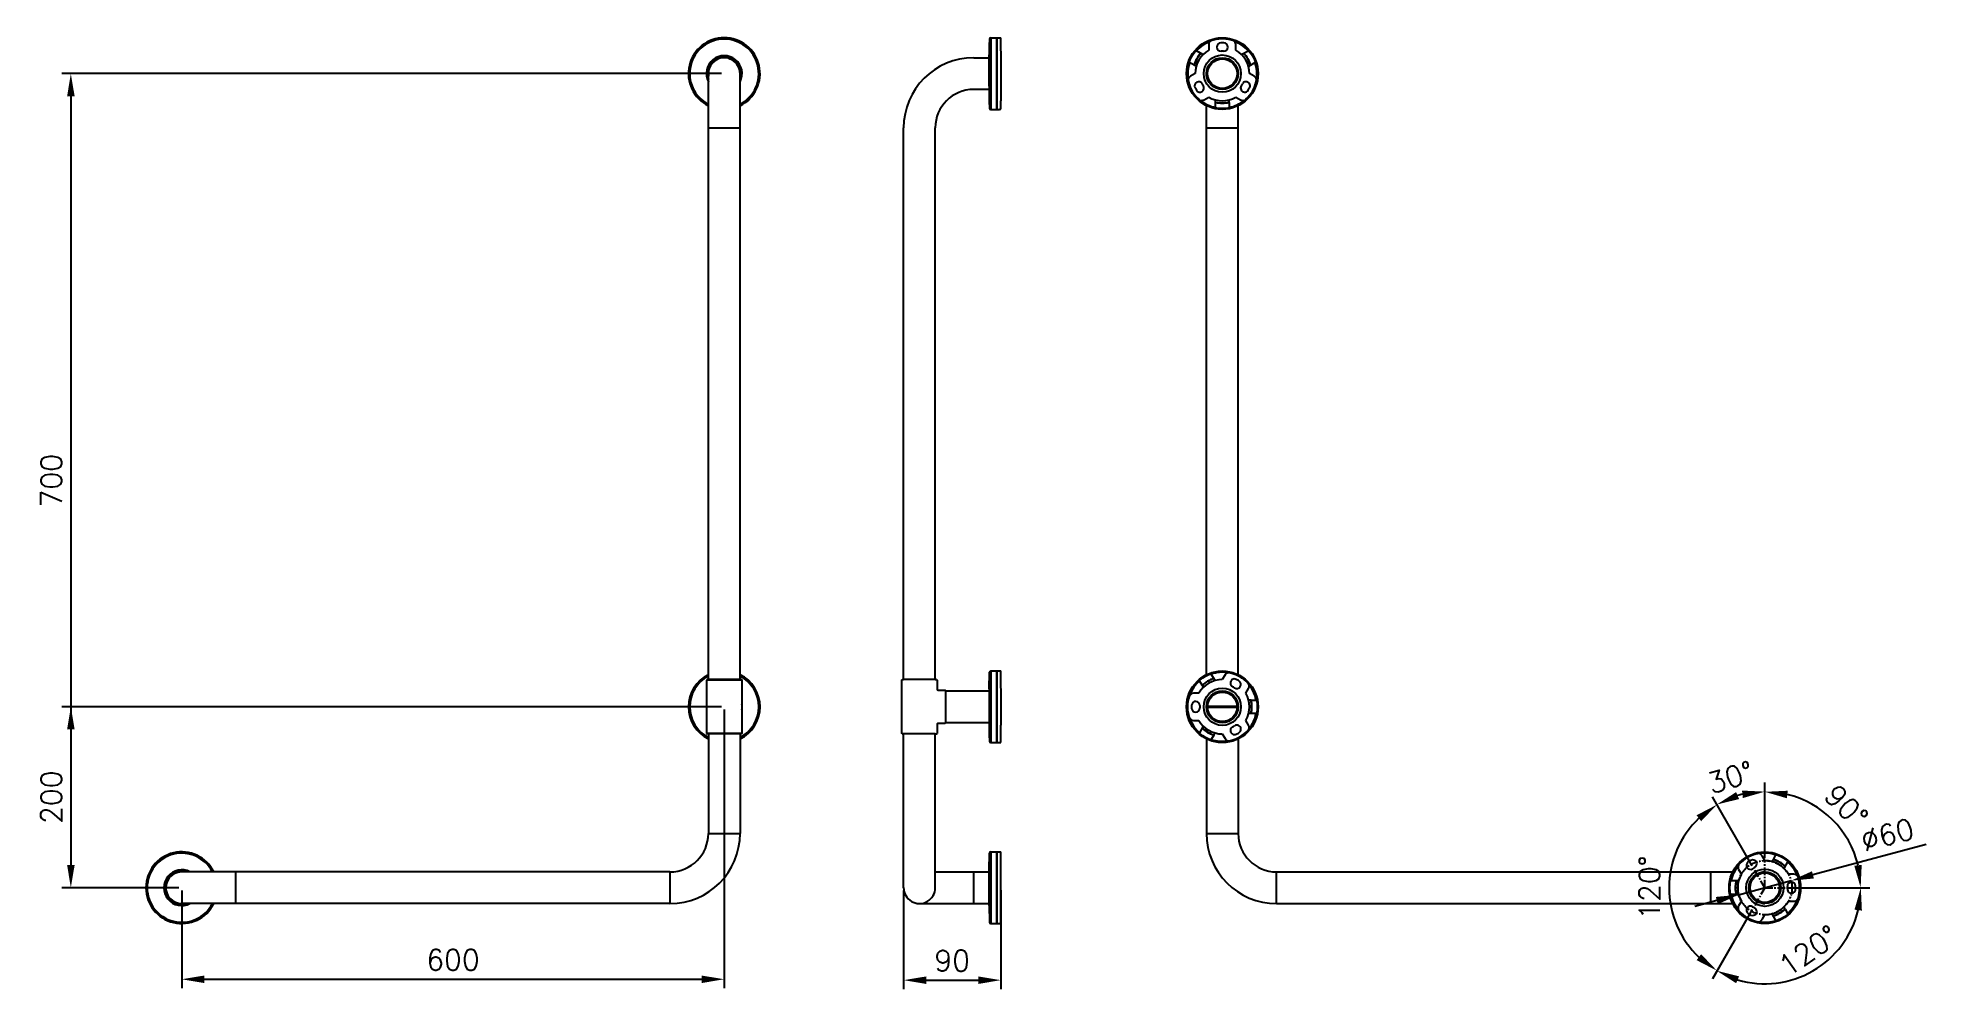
# Model space of a CAD drawing. Extents: x -159 to 1929, y -109 to 943.
import ezdxf

# ---------------------------------------------------------------- set-up
doc = ezdxf.new("R2010")
doc.units = 0
doc.header["$LTSCALE"] = 23.1
doc.header["$MEASUREMENT"] = 0
doc.linetypes.add('CENTER', pattern=[0.6, 0.375, -0.075, 0.075, -0.075])
doc.layers.get('0').update_dxf_attribs({"linetype": 'CONTINUOUS'})
doc.layers.get('Defpoints').update_dxf_attribs({"linetype": 'CONTINUOUS'})
doc.styles.get("Standard").update_dxf_attribs({"font": 'txt.shx', "bigfont": 'whgtxt.shx'})
doc.dimstyles.get("Standard").update_dxf_attribs({"dimtxt": 2.5, "dimasz": 0.18, "dimexe": 0.18, "dimexo": 0.0625, "dimgap": 0.09, "dimtad": 0, "dimtih": 1, "dimtoh": 1, "dimdec": 4, "dimzin": 0, "dimdsep": 46, "dimtxsty": 'Standard', "dimcen": 0.09, "dimadec": 0, "dimazin": 0, "dimtp": 0.001, "dimtm": 0.001, "dimtfac": 1, "dimtdec": 4, "dimtofl": 0, "dimtmove": 0, "dimatfit": 0, "dimfxl": 1, "dimtolj": 1, "dimtzin": 0, "dimarcsym": 0})

# ---------------------------------------------------------------- blocks, each defined once
blk = doc.blocks.new('*D59')
at = {"color": 2, "lineweight": -2, "transparency": 16777216}
for p, q in [((597, 903), (-132.6, 903)), ((-122.6, 878), (-122.6, 28)), ((-3, 3), (-132.6, 3))]:
    blk.add_line(p, q, dxfattribs=at)
at = {"color": 2, "transparency": 16777216}
for points in [[(-126.7, 878), (-118.4, 878), (-122.6, 903)], [(-126.7, 28), (-118.4, 28), (-122.6, 3)]]:
    blk.add_solid(points, dxfattribs=at)
at = {"layer": 'Defpoints', "color": 0, "transparency": 16777216}
for p in [(600, 903), (-122.6, 3), (0, 3)]:
    blk.add_point(p, dxfattribs=at)
at = {"color": 2, "transparency": 16777216, "insert": (-144.1, 453), "char_height": 23, "attachment_point": 5, "rotation": 90}
blk.add_mtext('\\A1;700', dxfattribs=at)
blk = doc.blocks.new('*D60')
at = {"color": 2, "lineweight": -2, "transparency": 16777216}
for p, q in [((600, 200), (600, -108.2)), ((0, 0), (0, -108.2)), ((25, -98.2), (575, -98.2))]:
    blk.add_line(p, q, dxfattribs=at)
at = {"color": 2, "transparency": 16777216}
for points in [[(25, -94.1), (25, -102.4), (0, -98.2)], [(575, -94.1), (575, -102.4), (600, -98.2)]]:
    blk.add_solid(points, dxfattribs=at)
at = {"layer": 'Defpoints', "color": 0, "transparency": 16777216}
for p in [(600, 203), (0, 3), (600, -98.2)]:
    blk.add_point(p, dxfattribs=at)
at = {"color": 2, "transparency": 16777216, "insert": (300, -76.7), "char_height": 23, "attachment_point": 5}
blk.add_mtext('\\A1;600', dxfattribs=at)
blk = doc.blocks.new('*D61')
at = {"color": 2, "lineweight": -2, "transparency": 16777216}
for p, q in [((798.4, 0), (798.4, -109.2)), ((905.9, 0.1), (905.9, -109.2)), ((823.4, -99.2), (880.9, -99.2))]:
    blk.add_line(p, q, dxfattribs=at)
at = {"color": 2, "transparency": 16777216}
for points in [[(823.4, -95.1), (823.4, -103.4), (798.4, -99.2)], [(880.9, -95.1), (880.9, -103.4), (905.9, -99.2)]]:
    blk.add_solid(points, dxfattribs=at)
at = {"layer": 'Defpoints', "color": 0, "transparency": 16777216}
for p in [(798.4, 3), (905.9, 3.1), (905.9, -99.2)]:
    blk.add_point(p, dxfattribs=at)
at = {"color": 2, "transparency": 16777216, "insert": (852.1, -77.7), "char_height": 23, "attachment_point": 5}
blk.add_mtext('\\A1;90', dxfattribs=at)
blk = doc.blocks.new('*D62')
at = {"color": 2, "lineweight": -2, "transparency": 16777216}
for p, q in [((597, 203), (-132.6, 203)), ((-122.6, 178), (-122.6, 28)), ((-3.3, 3), (-132.6, 3))]:
    blk.add_line(p, q, dxfattribs=at)
at = {"color": 2, "transparency": 16777216}
for points in [[(-126.7, 178), (-118.4, 178), (-122.6, 203)], [(-126.7, 28), (-118.4, 28), (-122.6, 3)]]:
    blk.add_solid(points, dxfattribs=at)
at = {"layer": 'Defpoints', "color": 0, "transparency": 16777216}
for p in [(600, 203), (-122.6, 3), (-0.3, 3)]:
    blk.add_point(p, dxfattribs=at)
at = {"color": 2, "transparency": 16777216, "insert": (-144.1, 103), "char_height": 23, "attachment_point": 5, "rotation": 90}
blk.add_mtext('\\A1;200', dxfattribs=at)
blk = doc.blocks.new('*D65')
at = {"color": 2, "lineweight": -2, "transparency": 16777216}
for p, q in [((1750.9, 35.6), (1750.9, 119.2)), ((1736.9, 27.2), (1692.8, 103.6))]:
    blk.add_line(p, q, dxfattribs=at)
blk.add_arc((1750.9, 3), 106.2, 103.5185, 106.4815, dxfattribs=at)
at = {"color": 2, "transparency": 16777216}
for points in [[(1722.4, 101), (1719.1, 108.7), (1697.8, 95)], [(1725.6, 110.4), (1726.5, 102.1), (1750.9, 109.2)]]:
    blk.add_solid(points, dxfattribs=at)
at = {"layer": 'Defpoints', "color": 0, "transparency": 16777216}
for p in [(1732.4, 107.6), (1738.4, 24.6), (1750.9, 32.6), (1750.9, 3), (1750.9, 3)]:
    blk.add_point(p, dxfattribs=at)
at = {"color": 2, "transparency": 16777216, "insert": (1713, 125), "char_height": 23, "attachment_point": 5, "rotation": 17.2643}
blk.add_mtext('\\A1;30°', dxfattribs=at)
blk = doc.blocks.new('*D66')
at = {"color": 2, "lineweight": -2, "transparency": 16777216}
for p, q in [((1736.9, 27.2), (1692.9, 103.4)), ((1736.9, -21.2), (1692.9, -97.4))]:
    blk.add_line(p, q, dxfattribs=at)
blk.add_arc((1750.9, 3), 106, 133.5495, 226.4505, dxfattribs=at)
at = {"color": 2, "transparency": 16777216}
for points in [[(1675.4, 83.1), (1680.4, 76.5), (1697.9, 94.8)], [(1680.4, -70.5), (1675.4, -77.1), (1697.9, -88.8)]]:
    blk.add_solid(points, dxfattribs=at)
at = {"layer": 'Defpoints', "color": 0, "transparency": 16777216}
for p in [(1651.3, 39.2), (1738.4, 24.6), (1750.9, 3), (1750.9, 3), (1738.4, -18.6)]:
    blk.add_point(p, dxfattribs=at)
at = {"color": 2, "transparency": 16777216, "insert": (1623.4, 3), "char_height": 23, "attachment_point": 5, "rotation": 90}
blk.add_mtext('\\A1;120°', dxfattribs=at)
blk = doc.blocks.new('*D67')
at = {"color": 2, "lineweight": -2, "transparency": 16777216}
for p, q in [((1750.9, 35.6), (1750.9, 119)), ((1787.8, 3), (1866.8, 3))]:
    blk.add_line(p, q, dxfattribs=at)
blk.add_arc((1750.9, 3), 106, 13.5488, 76.4512, dxfattribs=at)
at = {"color": 2, "transparency": 16777216}
for points in [[(1775.2, 101.9), (1776.2, 110.2), (1750.9, 109)], [(1858, 28.3), (1849.8, 27.3), (1856.8, 3)]]:
    blk.add_solid(points, dxfattribs=at)
at = {"layer": 'Defpoints', "color": 0, "transparency": 16777216}
for p in [(1842.6, 56), (1750.9, 32.6), (1750.9, 3), (1750.9, 3), (1784.8, 3)]:
    blk.add_point(p, dxfattribs=at)
at = {"color": 2, "transparency": 16777216, "insert": (1841, 93.1), "char_height": 23, "attachment_point": 5, "rotation": 315}
blk.add_mtext('\\A1;90°', dxfattribs=at)
blk = doc.blocks.new('*D68')
at = {"color": 2, "lineweight": -2, "transparency": 16777216}
for p, q in [((1783.5, 3), (1867, 3)), ((1736.9, -21.2), (1692.8, -97.6))]:
    blk.add_line(p, q, dxfattribs=at)
blk.add_arc((1750.9, 3), 106.2, 253.5233, 346.4767, dxfattribs=at)
at = {"color": 2, "transparency": 16777216}
for points in [[(1850, -21.3), (1858.2, -22.3), (1857, 3)], [(1719.1, -102.6), (1722.4, -95), (1697.8, -88.9)]]:
    blk.add_solid(points, dxfattribs=at)
at = {"layer": 'Defpoints', "color": 0, "transparency": 16777216}
for p in [(1750.9, 3), (1750.9, 3), (1780.5, 3), (1738.4, -18.6), (1769.3, -101.6)]:
    blk.add_point(p, dxfattribs=at)
at = {"color": 2, "transparency": 16777216, "insert": (1799.2, -66.5), "char_height": 23, "attachment_point": 5, "rotation": 34.8192}
blk.add_mtext('\\A1;120°', dxfattribs=at)
blk = doc.blocks.new('*D70')
at = {"color": 2, "lineweight": -2, "transparency": 16777216}
for p, q in [((1929.3, 50.7), (1804, 17.2)), ((1721.9, -4.8), (1779.9, 10.8)), ((1697.7, -11.2), (1673.5, -17.7))]:
    blk.add_line(p, q, dxfattribs=at)
at = {"color": 2, "transparency": 16777216}
for points in [[(1803, 21.2), (1805.1, 13.2), (1779.9, 10.8)], [(1696.6, -7.2), (1698.8, -15.2), (1721.9, -4.8)]]:
    blk.add_solid(points, dxfattribs=at)
at = {"layer": 'Defpoints', "color": 0, "transparency": 16777216}
for p in [(1779.9, 10.8), (1721.9, -4.8)]:
    blk.add_point(p, dxfattribs=at)
at = {"color": 2, "transparency": 16777216, "insert": (1886.4, 61.5), "char_height": 23, "attachment_point": 5, "rotation": 14.9655}
blk.add_mtext('\\A1;∅60', dxfattribs=at)

msp = doc.modelspace()

# ---------------------------------------------------------------- linework, layer by layer
at = {"color": 7, "linetype": 'Continuous'}
for p, q in [((893.329, 941.17), (893.329, 865.259)), ((894.827, 942.6), (901.369, 942.6)), ((894.827, 942.6), (894.827, 863.829)), ((901.369, 863.829), (901.369, 942.6)), ((901.969, 942.6), (905.898, 942.6)), ((901.969, 863.829), (901.969, 942.6)), ((905.898, 928), (905.898, 942.6)), ((875.898, 920.5), (892.743, 920.5)), ((905.898, 927.971), (905.898, 873)), ((1129.465, 924.019), (1122.196, 928.215)), ((1135.87, 934.973), (1135.87, 928.981)), ((1165.87, 928.981), (1165.87, 934.973)), ((1174.685, 925.409), (1172.276, 924.019)), ((1174.685, 925.41), (1179.544, 928.215)), ((582.5, 233), (582.5, 903)), ((617.5, 233), (617.5, 903)), ((1119.556, 912.419), (1114.696, 915.225)), ((1120.87, 903), (1115.681, 900.004)), ((1119.556, 912.419), (1121.965, 911.028)), ((1133.37, 900.047), (1133.37, 903)), ((1168.37, 900.047), (1168.37, 903)), ((1187.044, 915.225), (1179.776, 911.028)), ((1186.06, 900.004), (1180.87, 903)), ((892.898, 885.5), (875.898, 885.5)), ((894.827, 863.4), (901.369, 863.4)), ((901.969, 863.4), (904.398, 863.4)), ((904.398, 863.514), (905.898, 863.514)), ((905.898, 863.514), (905.898, 872.973)), ((1130.681, 874.023), (1135.87, 877.019)), ((1133.37, 238.481), (1133.37, 867.515)), ((1143.37, 865.56), (1143.37, 873.953)), ((1147.87, 863.514), (1147.87, 864.116)), ((1153.87, 863.514), (1153.87, 864.116)), ((1158.37, 871.172), (1158.37, 873.953)), ((1158.37, 871.171), (1158.37, 865.56)), ((1165.87, 877.019), (1171.06, 874.023)), ((1168.37, 238.481), (1168.37, 867.515)), ((582.5, 843), (617.5, 843)), ((798.398, 233), (798.398, 843)), ((833.398, 233), (833.398, 843)), ((1133.37, 843), (1168.37, 843)), ((581, 233), (580.5, 232.5)), ((580.5, 232.5), (580.5, 173.5)), ((619.5, 232.5), (580.5, 232.5)), ((619, 233), (581, 233)), ((619, 233), (619.5, 232.5)), ((619.5, 232.5), (619.5, 173.5)), ((796.398, 232.5), (796.898, 233)), ((796.398, 173.5), (796.398, 232.5)), ((796.898, 233), (798.398, 233)), ((833.398, 233), (834.898, 233)), ((834.898, 233), (835.398, 232.5)), ((835.398, 232.5), (835.398, 222.5)), ((892.898, 222.75), (893.329, 241.17)), ((893.329, 241.17), (893.329, 167.826)), ((894.827, 242.6), (901.369, 242.6)), ((894.827, 242.6), (894.827, 163.4)), ((901.369, 163.4), (901.369, 242.6)), ((901.969, 242.6), (905.898, 242.6)), ((901.969, 163.4), (901.969, 242.6)), ((905.898, 223.6), (905.898, 242.6)), ((1128.461, 226.815), (1125.655, 231.674)), ((1142.842, 231.906), (1138.646, 239.174)), ((1153.866, 238.189), (1150.87, 233)), ((836.398, 221.5), (844.398, 221.5)), ((844.898, 221), (844.398, 221.5)), ((844.898, 220.5), (844.898, 221)), ((892.898, 222.75), (892.898, 209.54)), ((892.898, 209.54), (892.898, 183.25)), ((905.898, 223.345), (905.898, 182.76)), ((1124.89, 218), (1118.898, 218)), ((1128.461, 226.814), (1129.852, 224.406)), ((1176.851, 218), (1179.847, 223.189)), ((1182.699, 210.5), (1179.918, 210.5)), ((1182.699, 210.5), (1188.31, 210.5)), ((1118.898, 188), (1124.89, 188)), ((1134.57, 203), (1167.17, 203)), ((1167.129, 203.5), (1134.612, 203.5)), ((1134.612, 202.5), (1167.129, 202.5)), ((1179.847, 182.811), (1176.851, 188)), ((1188.31, 195.5), (1179.918, 195.5)), ((619.5, 173.5), (580.5, 173.5)), ((580.5, 173.5), (581, 173)), ((619, 173), (581, 173)), ((582.5, 173), (582.5, 63)), ((617.5, 173), (617.5, 63)), ((619.5, 173.5), (619, 173)), ((796.898, 173), (796.398, 173.5)), ((796.898, 173), (798.398, 173)), ((798.398, 3), (798.398, 173)), ((833.398, 173), (834.898, 173)), ((833.398, 3), (833.398, 173)), ((834.898, 173), (835.398, 173.5)), ((835.398, 183.5), (835.398, 173.5)), ((844.398, 184.5), (836.398, 184.5)), ((844.898, 185), (844.398, 184.5)), ((844.898, 185.5), (892.898, 185.5)), ((844.898, 185), (844.898, 185.5)), ((892.898, 183.25), (893.329, 164.83)), ((905.898, 163.514), (905.898, 182.76)), ((1129.852, 181.594), (1125.655, 174.326)), ((1133.37, 167.515), (1133.37, 63)), ((1141.451, 171.685), (1138.646, 166.826)), ((1141.451, 171.686), (1142.842, 174.094)), ((1150.87, 173), (1153.866, 167.811)), ((1168.37, 167.515), (1168.37, 63)), ((894.827, 163.4), (901.369, 163.4)), ((901.969, 163.4), (904.398, 163.4)), ((904.398, 163.514), (905.898, 163.514)), ((1147.87, 163.514), (1147.87, 164.116)), ((1153.87, 163.514), (1153.87, 164.116)), ((582.5, 63), (617.5, 63)), ((1133.37, 63), (1168.37, 63)), ((894.827, 42.6), (901.369, 42.6)), ((894.827, 42.6), (894.827, -36.6)), ((901.369, -36.6), (901.369, 42.6)), ((901.969, 42.6), (905.898, 42.6)), ((901.969, -36.6), (901.969, 42.6)), ((905.898, -36.486), (905.898, 42.6)), ((892.898, 22.75), (893.329, 41.17)), ((892.898, -16.75), (892.898, 22.75)), ((893.329, 41.17), (893.329, -35.17)), ((1721.894, 23.189), (1724.89, 18)), ((1750.87, 33), (1747.874, 38.189)), ((1760.289, 34.314), (1758.899, 31.906)), ((1760.29, 34.315), (1763.095, 39.174)), ((1776.086, 31.674), (1771.889, 24.406)), ((540, 20.5), (0, 20.5)), ((60, -14.5), (60, 20.5)), ((540, 20.5), (540, -14.5)), ((833.398, 20.5), (892.898, 20.5)), ((875.898, -14.5), (875.898, 20.5)), ((1210.87, 20.5), (1715.363, 20.5)), ((1210.87, -14.5), (1210.87, 20.5)), ((1690.87, 20.5), (1690.87, -14.5)), ((1721.823, 10.5), (1713.43, 10.5)), ((1748.246, 20.5), (1750.87, 20.5)), ((1782.843, 18), (1776.851, 18)), ((540, -14.5), (0, -14.5)), ((815.898, -14.5), (892.898, -14.5)), ((892.898, -16.75), (893.329, -35.17)), ((1210.87, -14.5), (1715.375, -14.5)), ((1719.042, -4.5), (1713.43, -4.5)), ((1719.042, -4.5), (1721.823, -4.5)), ((1724.89, -12), (1721.894, -17.189)), ((1748.27, -14.5), (1750.87, -14.5)), ((1773.28, -20.814), (1771.889, -18.406)), ((1773.28, -20.815), (1776.086, -25.674)), ((1776.851, -12), (1782.843, -12)), ((894.827, -36.6), (901.369, -36.6)), ((901.969, -36.6), (904.398, -36.6)), ((904.398, -36.486), (905.898, -36.486)), ((904.398, -36.6), (904.398, -36.486)), ((1747.87, -36.486), (1747.87, -35.884)), ((1747.874, -32.189), (1750.87, -27)), ((1753.87, -36.486), (1753.87, -35.884)), ((1763.095, -33.174), (1758.899, -25.906))]:
    msp.add_line(p, q, dxfattribs=at)
at = {"color": 2, "linetype": 'Continuous'}
for p, q in [((905.879, 942.6), (905.898, 942.379)), ((796.531, 173.368), (796.398, 173.652))]:
    msp.add_line(p, q, dxfattribs=at)
for p, q in [((834.898, 233), (797.648, 233)), ((844.898, 221), (844.898, 185)), ((844.898, 220.5), (892.898, 220.5)), ((833.398, 173), (797.648, 173)), ((1776.061, 3), (1784.841, 3))]:
    msp.add_line(p, q)
at = {"color": 1, "linetype": 'CENTER'}
for q in [(1738.385, 24.626), (1750.87, 32.581), (1738.385, -18.626), (1784.841, 3)]:
    msp.add_line((1750.87, 3), q, dxfattribs=at)
at = {"color": 7, "linetype": 'Continuous'}
for centre, radius in [((1150.87, 903), 39.6), ((1150.87, 903), 39), ((1150.87, 903), 38.7), ((1150.87, 903), 20.6), ((1150.87, 903), 17.6), ((1150.87, 903), 17.5), ((1150.87, 903), 17), ((1150.87, 903), 16.3), ((1150.87, 203), 39.6), ((1150.87, 203), 39), ((1150.87, 203), 38.7), ((1150.87, 203), 20.6), ((1150.87, 203), 17.6), ((1150.87, 203), 17.5), ((1150.87, 203), 17), ((1150.87, 203), 16.3), ((1750.87, 3), 39.6), ((1750.87, 3), 39), ((1750.87, 3), 38.7), ((1750.87, 3), 20.6), ((1750.87, 3), 17.6), ((1750.87, 3), 17.5), ((1750.87, 3), 17), ((1750.87, 3), 16.3)]:
    msp.add_circle(centre, radius, dxfattribs=at)
at = {"color": 1, "linetype": 'CENTER'}
msp.add_circle((1750.87, 3), 30.038, dxfattribs=at)
at = {"color": 7, "linetype": 'Continuous'}
for centre, radius, start, end in [((600, 903), 39.6, 296.256255, 243.743703), ((600, 903), 38.17, 297.292017, 242.707935), ((1743.116, 906.762), 850.483, 177.68132, 181.432512), ((894.827, 941.1), 1.5, 90, 177.322215), ((901.669, 942.6), 0.3, 180, 0), ((1150.87, 903), 38.5, 72.63202, 107.36798), ((600, 903), 19.75, 332.513688, 207.486312), ((600, 903), 18.75, 339.334268, 200.664223), ((600, 903), 17.75, 350.422146, 189.577854), ((600, 903), 17.6, 355.017372, 184.982628), ((600, 903), 17.5, 359.485714, 180), ((875.898, 843), 77.5, 90, 180), ((1150.87, 903), 32.7, 136.740821, 163.259048), ((1150.87, 903), 32.4, 136.615692, 163.384308), ((1150.87, 903), 30, 120, 180), ((1121.696, 927.349), 1, 60, 89.240684), ((1150.87, 903), 38.142, 110.519355, 138.648398), ((1140.87, 934.973), 5, 107.36798, 180), ((1149.37, 932.433), 4.5, 92.917472, 272.917472), ((1150.87, 903), 33.971, 87.082528, 92.917472), ((1150.87, 903), 24.971, 87.082528, 92.917472), ((1152.37, 932.433), 4.5, 267.082528, 87.082528), ((1160.87, 934.973), 5, 0, 72.63202), ((1150.87, 903), 38.142, 41.352736, 69.463492), ((1150.87, 903), 30, 0, 60), ((1150.87, 903), 32.4, 16.615692, 43.384308), ((1150.87, 903), 32.7, 16.740821, 43.259048), ((1180.044, 927.349), 1, 90.753873, 120), ((1150.87, 903), 38.142, 161.350093, 189.424039), ((1118.181, 895.674), 5, 120, 192.63202), ((1115.196, 916.091), 1, 212.35212, 240), ((1183.56, 895.674), 5, 347.36798, 60), ((1150.87, 903), 38.142, 350.579984, 18.651047), ((1186.544, 916.091), 1, 300, 327.643346), ((875.898, 843), 42.5, 90, 180), ((1295.771, 883.552), 402.878, 179.722904, 182.663485), ((1150.87, 903), 38.5, 192.63202, 227.36798), ((1124.631, 889.583), 4.5, 27.082528, 207.082528), ((1150.87, 903), 33.971, 207.082528, 212.917472), ((1126.131, 886.985), 4.5, 212.917472, 32.917472), ((1150.87, 903), 24.971, 207.082528, 212.917472), ((1175.61, 886.985), 4.5, 147.082528, 327.082528), ((1150.87, 903), 24.971, 327.082528, 332.917472), ((1177.11, 889.583), 4.5, 332.917472, 152.917472), ((1150.87, 903), 38.5, 312.63202, 347.36798), ((1150.87, 903), 33.971, 327.082528, 332.917472), ((894.827, 864.9), 1.5, 182.677785, 270), ((901.669, 863.4), 0.3, 0, 180), ((1128.181, 878.353), 5, 227.36798, 300), ((1150.87, 903), 38.142, 230.590808, 258.642995), ((1150.87, 903), 30, 240, 300), ((1150.87, 903), 32.4, 256.615692, 283.384308), ((1150.87, 903), 32.7, 256.740821, 283.259048), ((1144.37, 865.56), 1, 180, 211.541597), ((1157.37, 865.56), 1, 328.454111, 0), ((1150.87, 903), 38.142, 281.331563, 309.396512), ((1173.56, 878.353), 5, 240, 312.63202), ((600, 203), 39.6, 116.256255, 243.743703), ((600, 203), 38.17, 117.292017, 242.707935), ((600, 203), 38.17, 297.292017, 62.707935), ((600, 203), 39.6, 296.256255, 63.743703), ((1287.171, 222.75), 394.272, 177.322215, 180), ((894.827, 241.1), 1.5, 90, 177.322215), ((901.669, 242.6), 0.3, 180, 0), ((1150.87, 203), 38.142, 131.331623, 159.463876), ((1150.87, 203), 30, 90, 150), ((1126.521, 232.174), 1, 181.048878, 210), ((1150.87, 203), 32.7, 106.740821, 133.259048), ((1150.87, 203), 32.4, 106.615692, 133.384308), ((1137.78, 238.674), 1, 30, 62.314817), ((1150.87, 203), 38.142, 80.56433, 108.652314), ((1158.196, 235.689), 5, 77.36798, 150), ((1150.87, 203), 38.5, 42.63202, 77.36798), ((1164.288, 229.24), 4.5, 62.917472, 242.917472), ((1166.886, 227.74), 4.5, 237.082528, 57.082528), ((1150.87, 203), 33.971, 57.082528, 62.917472), ((836.398, 222.5), 1, 179.999665, 270.000327), ((1150.87, 203), 38.5, 162.63202, 197.36798), ((1118.898, 213), 5, 90, 162.63202), ((1121.438, 204.5), 4.5, 357.082528, 177.082528), ((1150.87, 203), 24.971, 57.082528, 62.917472), ((1150.87, 203), 30, 330, 30), ((1175.517, 225.689), 5, 330, 42.63202), ((1150.87, 203), 38.142, 11.3211, 39.517492), ((1150.87, 203), 32.4, 346.615692, 13.384308), ((1150.87, 203), 32.7, 346.740821, 13.259048), ((1188.31, 209.5), 1, 62.275842, 90), ((600, 203), 19.75, 171.341438, 188.658562), ((600, 203), 19.75, 351.341438, 8.658562), ((1118.898, 193), 5, 197.36798, 270), ((1150.87, 203), 38.142, 200.534025, 228.668423), ((1150.87, 203), 33.971, 177.082528, 182.917472), ((1121.438, 201.5), 4.5, 182.917472, 2.917472), ((1150.87, 203), 30, 210, 270), ((1150.87, 203), 24.971, 177.082528, 182.917472), ((1150.87, 203), 38.142, 320.458235, 348.680321), ((1188.31, 196.5), 1, 270, 297.719447), ((836.398, 183.5), 1, 89.999668, 180.000341), ((1287.171, 183.25), 394.272, 180, 182.677785), ((1126.521, 173.826), 1, 150, 178.94617), ((1150.87, 203), 32.7, 226.740821, 253.259048), ((1150.87, 203), 32.4, 226.615692, 253.384308), ((1158.196, 170.311), 5, 210, 282.63202), ((1150.87, 203), 38.5, 282.63202, 317.36798), ((1164.288, 176.76), 4.5, 117.082528, 297.082528), ((1150.87, 203), 24.971, 297.082528, 302.917472), ((1166.886, 178.26), 4.5, 302.917472, 122.917472), ((1150.87, 203), 33.971, 297.082528, 302.917472), ((1175.517, 180.311), 5, 317.36798, 30), ((894.827, 164.9), 1.5, 182.677785, 270), ((901.669, 163.4), 0.3, 0, 180), ((1137.78, 167.326), 1, 297.690883, 330), ((1150.87, 203), 38.142, 251.345196, 279.428467), ((540, 63), 42.5, 270, 0), ((540, 63), 77.5, 270, 0), ((1210.87, 63), 77.5, 180, 270), ((1210.87, 63), 42.5, 180, 270), ((0, 3), 39.6, 26.288977, 333.762714), ((894.827, 41.1), 1.5, 90, 177.322216), ((901.669, 42.6), 0.3, 180, 0), ((0, 3), 38.17, 27.358127, 332.641856), ((0, 3), 19.75, 62.569974, 297.430026), ((0, 3), 18.75, 69.250925, 290.741981), ((1750.87, 3), 38.142, 140.458235, 168.680321), ((1726.224, 25.689), 5, 137.36798, 210), ((1750.87, 3), 38.5, 102.63202, 137.36798), ((1734.855, 27.74), 4.5, 122.917472, 302.917472), ((1750.87, 3), 33.971, 117.082528, 122.917472), ((1737.453, 29.24), 4.5, 297.082528, 117.082528), ((1750.87, 3), 24.971, 117.082528, 122.917472), ((1743.544, 35.689), 5, 30, 102.63202), ((1750.87, 3), 38.142, 71.345196, 99.428467), ((1750.87, 3), 30, 30, 90), ((1750.87, 3), 32.4, 46.615692, 73.384308), ((1750.87, 3), 32.7, 46.740821, 73.259048), ((1763.961, 38.674), 1, 117.690883, 150), ((1750.87, 3), 38.142, 20.534025, 48.668423), ((1775.22, 32.174), 1, 330, 358.94617), ((0, 3), 17.75, 81.468651, 278.534215), ((0, 3), 17.6, 85.017372, 274.982628), ((0, 3), 17.5, 89.485714, 270), ((815.898, 3), 17.5, 179.485714, 0), ((1713.43, 9.5), 1, 90, 117.719447), ((1750.87, 3), 32.7, 166.740821, 193.259048), ((1750.87, 3), 32.4, 166.615692, 193.384308), ((1750.87, 3), 30, 150, 210), ((1780.303, 4.5), 4.5, 2.917472, 182.917472), ((1780.303, 1.5), 4.5, 177.082528, 357.082528), ((1750.87, 3), 24.971, 357.082528, 2.917472), ((1782.843, 13), 5, 17.36798, 90), ((1750.87, 3), 33.971, 357.082528, 2.917472), ((1750.87, 3), 38.5, 342.63202, 17.36798), ((1713.43, -3.5), 1, 242.275842, 270), ((1750.87, 3), 38.142, 191.3211, 219.517492), ((1726.224, -19.689), 5, 150, 222.63202), ((1734.855, -21.74), 4.5, 57.082528, 237.082528), ((1737.453, -23.24), 4.5, 242.917472, 62.917472), ((1750.87, 3), 24.971, 237.082528, 242.917472), ((1750.87, 3), 30, 270, 330), ((1750.87, 3), 32.4, 286.615692, 313.384308), ((1750.87, 3), 32.7, 286.740821, 313.259048), ((1750.87, 3), 38.142, 311.331623, 339.463876), ((1782.843, -7), 5, 270, 342.63202), ((894.827, -35.1), 1.5, 182.677784, 270), ((901.669, -36.6), 0.3, 0, 180), ((1750.87, 3), 38.5, 222.63202, 257.36798), ((1750.87, 3), 33.971, 237.082528, 242.917472), ((1743.544, -29.689), 5, 257.36798, 330), ((1750.87, 3), 38.142, 260.56433, 288.652314), ((1763.961, -32.674), 1, 210, 242.314817), ((1775.22, -26.174), 1, 1.048878, 30)]:
    msp.add_arc(centre, radius, start, end, dxfattribs=at)

# ---------------------------------------------------------------- dimensions: what is measured, and where the dimension line sits
for base, p1, p2, angle, text, override, picture, middle in [((-122.57, 3), (600, 903), (0, 3), 90, '700', {"dimscale": 10, "dimtxt": 2.3, "dimasz": 2.5, "dimexe": 1, "dimexo": 0.3, "dimgap": 1, "dimtad": 1, "dimtih": 0, "dimtoh": 0, "dimdec": 0, "dimcen": 0, "dimclrd": 2, "dimclre": 2, "dimclrt": 2, "dimtp": 0.1, "dimtm": 0, "dimtfac": 0.5, "dimtdec": 2, "dimatfit": 3}, '*D59', (-144.07, 453)), ((905.898, -99.217), (798.398, 3), (905.898, 3.057), 180, '90', {"dimscale": 10, "dimtxt": 2.3, "dimasz": 2.5, "dimexe": 1, "dimexo": 0.3, "dimgap": 1, "dimtad": 1, "dimtih": 0, "dimtoh": 0, "dimdec": 1, "dimcen": 0, "dimclrd": 2, "dimclre": 2, "dimclrt": 2, "dimtp": 0.1, "dimtm": 0, "dimtfac": 0.5, "dimtdec": 2, "dimatfit": 3}, '*D61', (852.148, -77.717))]:
    dim = msp.add_linear_dim(base=base, p1=p1, p2=p2, angle=angle, text=text, dimstyle='Standard', override=override)
    dim.commit()
    dim.dimension.update_dxf_attribs({"geometry": picture, "text_midpoint": middle})
for base, p1, p2, angle, picture, middle in [((-122.57, 3), (600, 203), (-0.3, 3), 90, '*D62', (-144.07, 103)), ((600, -98.217), (0, 3), (600, 203), 180, '*D60', (300, -76.717))]:
    dim = msp.add_linear_dim(base=base, p1=p1, p2=p2, angle=angle, dimstyle='Standard', override={"dimscale": 10, "dimtxt": 2.3, "dimasz": 2.5, "dimexe": 1, "dimexo": 0.3, "dimgap": 1, "dimtad": 1, "dimtih": 0, "dimtoh": 0, "dimdec": 0, "dimcen": 0, "dimclrd": 2, "dimclre": 2, "dimclrt": 2, "dimtp": 0.1, "dimtm": 0, "dimtfac": 0.5, "dimtdec": 2, "dimatfit": 3})
    dim.commit()
    dim.dimension.update_dxf_attribs({"geometry": picture, "text_midpoint": middle})
for base, line1, line2, override, picture, middle in [((1732.428, 107.591), ((1750.87, 3), (1738.385, 24.626)), ((1750.87, 3), (1750.87, 32.581)), {"dimscale": 10, "dimtxt": 2.3, "dimasz": 2.5, "dimexe": 1, "dimexo": 0.3, "dimgap": 1, "dimtad": 1, "dimtih": 0, "dimtoh": 0, "dimdec": 2, "dimcen": 0, "dimclrd": 2, "dimclre": 2, "dimclrt": 2, "dimtp": 0.1, "dimtm": 0, "dimtfac": 0.5, "dimtdec": 2, "dimtofl": 1, "dimatfit": 3}, '*D65', (1719.351, 104.419)), ((1651.299, 39.241), ((1750.87, 3), (1738.385, -18.626)), ((1750.87, 3), (1738.385, 24.626)), {"dimscale": 10, "dimtxt": 2.3, "dimasz": 2.5, "dimexe": 1, "dimexo": 0.3, "dimgap": 1, "dimtad": 1, "dimtih": 0, "dimtoh": 0, "dimdec": 2, "dimcen": 0, "dimclrd": 2, "dimclre": 2, "dimclrt": 2, "dimtp": 0.1, "dimtm": 0, "dimtfac": 0.5, "dimtdec": 2, "dimatfit": 3}, '*D66', (1644.908, 3)), ((1769.306, -101.554), ((1750.87, 3), (1738.385, -18.626)), ((1750.87, 3), (1780.451, 3)), {"dimscale": 10, "dimtxt": 2.3, "dimasz": 2.5, "dimexe": 1, "dimexo": 0.3, "dimgap": 1, "dimtad": 1, "dimtih": 0, "dimtoh": 0, "dimdec": 2, "dimcen": 0, "dimclrd": 2, "dimclre": 2, "dimclrt": 2, "dimtp": 0.1, "dimtm": 0, "dimtfac": 0.5, "dimtdec": 2, "dimatfit": 3}, '*D68', (1811.49, -84.158))]:
    dim = msp.add_angular_dim_2l(base=base, line1=line1, line2=line2, dimstyle='Standard', override=override)
    dim.commit()
    dim.dimension.update_dxf_attribs({"geometry": picture, "text_midpoint": middle, "dimtype": 162})
dim = msp.add_angular_dim_2l(base=(1842.641, 55.984), line1=((1750.87, 3), (1784.841, 3)), line2=((1750.87, 3), (1750.87, 32.581)), dimstyle='Standard', override={"dimscale": 10, "dimtxt": 2.3, "dimasz": 2.5, "dimexe": 1, "dimexo": 0.3, "dimgap": 1, "dimtad": 1, "dimtih": 0, "dimtoh": 0, "dimdec": 2, "dimcen": 0, "dimclrd": 2, "dimclre": 2, "dimclrt": 2, "dimtp": 0.1, "dimtm": 0, "dimtfac": 0.5, "dimtdec": 2, "dimatfit": 3})
dim.commit()
dim.dimension.update_dxf_attribs({"geometry": '*D67', "text_midpoint": (1841.004, 93.133)})
dim = msp.add_diameter_dim_2p(p1=(1721.851, -4.757), p2=(1779.89, 10.757), dimstyle='Standard', override={"dimscale": 10, "dimtxt": 2.3, "dimasz": 2.5, "dimexe": 1, "dimexo": 0.3, "dimgap": 1, "dimtad": 1, "dimtih": 0, "dimtoh": 0, "dimdec": 0, "dimcen": 0, "dimclrd": 2, "dimclre": 2, "dimclrt": 2, "dimtp": 0.1, "dimtm": 0, "dimtfac": 0.5, "dimtdec": 2, "dimtofl": 1, "dimatfit": 3})
dim.commit()
dim.dimension.update_dxf_attribs({"geometry": '*D70', "text_midpoint": (1891.909, 40.7), "dimtype": 163})

doc.saveas('drawing.dxf')
